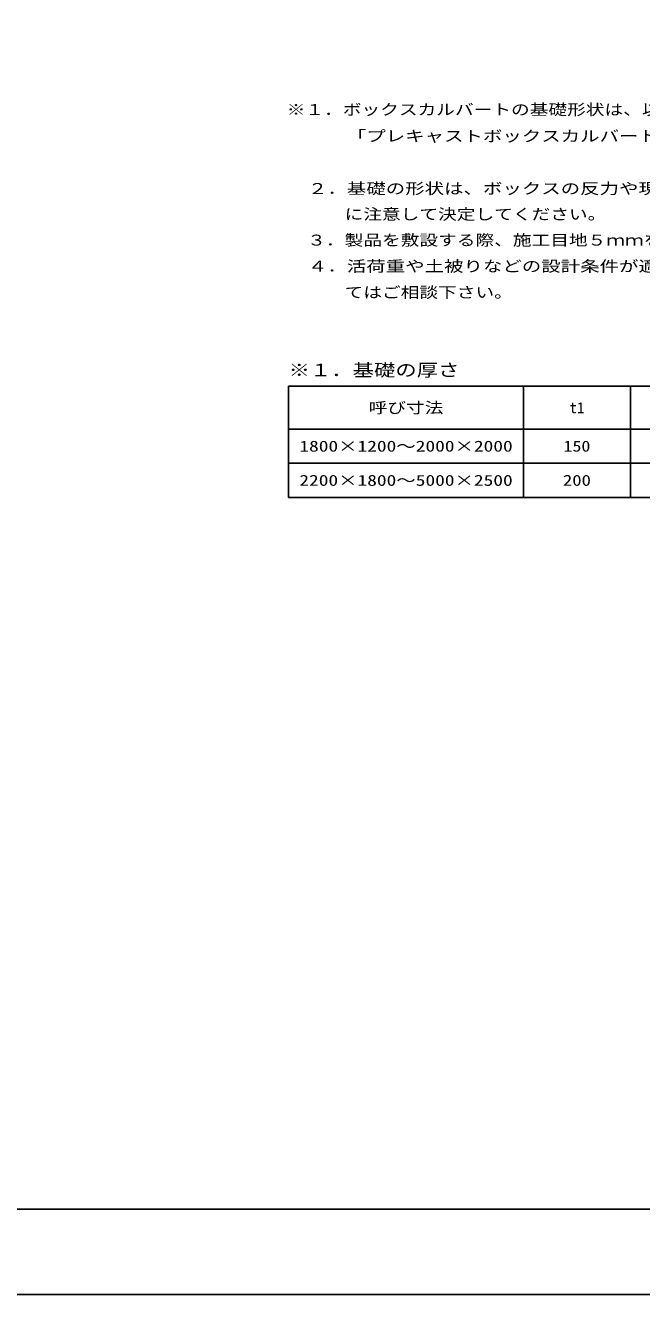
# Model space of a CAD drawing. Units: millimetres at full size; details may follow other scales. Extents: x 0 to 25230, y 0 to 17820.
# Drawn here: x 15882 to 20209, y 0 to 8910 of the extents above; entities that cross this region are included whole.
import ezdxf
from ezdxf.enums import TextEntityAlignment as Align

# ---------------------------------------------------------------- set-up
doc = ezdxf.new("R2010")
doc.units = ezdxf.units.MM
doc.layers.add('D-DOC', color=7, linetype='Continuous', lineweight=25)
doc.layers.add('D-TTL', color=2, linetype='Continuous', lineweight=25)
doc.styles.add('ＭＳ ゴシック', font='')
doc.styles.get('ＭＳ ゴシック').set_extended_font_data('MS Gothic')

msp = doc.modelspace()

# ---------------------------------------------------------------- linework, layer by layer
at = {"layer": 'D-DOC'}
for p, q in [((17730, 6376.168), (20880, 6376.168)), ((17730, 6376.168), (17730, 5596.168)), ((19380, 6376.168), (19380, 5596.168)), ((20130, 6376.168), (20130, 5596.168)), ((17730, 6076.168), (20880, 6076.168)), ((17730, 5836.168), (20880, 5836.168)), ((17730, 5596.168), (20880, 5596.168))]:
    msp.add_line(p, q, dxfattribs=at)
at = {"layer": 'D-TTL'}
for points in [[(0, 0), (25230, 0), (25230, 17820), (0, 17820)], [(600, 600), (24630, 600), (24630, 17220), (600, 17220)]]:
    msp.add_lwpolyline(points, close=True, dxfattribs=at)

# ---------------------------------------------------------------- texts
at = {"layer": 'D-DOC', "style": 'ＭＳ ゴシック'}
for s, height, width, p in [('※１．ボックスカルバートの基礎形状は、以下の指針を参照しています。', 76.98, 1.25, (17717.208, 8257.523)), ('\u3000\u3000\u3000「プレキャストボックスカルバート設計施工マニュアル\u3000平成19年7月', 76.98, 1.3, (17730, 8071.33)), ('\u3000２．基礎の形状は、ボックスの反力や現地の状況を確認し、適用する指針等', 76.98, 1.3, (17730, 7703.208)), ('\u3000\u3000\u3000に注意して決定してください。', 76.98, 1.25, (17730, 7522.878)), ('\u3000３．製品を敷設する際、施工目地５ｍｍを考慮しています。', 76.98, 1.25, (17730, 7340.949)), ('\u3000４．活荷重や土被りなどの設計条件が適用範囲外の場合や、規格外寸法につい', 76.98, 1.3, (17730, 7157.954)), ('\u3000\u3000\u3000てはご相談下さい。', 76.98, 1.25, (17730, 6974.426)), ('※１．基礎の厚さ', 87.98, 1.25, (17730, 6420.168))]:
    msp.add_text(s, height=height, dxfattribs=dict(at, width=width)).set_placement(p, align=Align.BOTTOM_LEFT)
for s, width, p in [('呼び寸法', 1.25, (18555, 6226.168)), ('1800×1200～2000×2000', 1.3, (18555, 5956.168)), ('150', 1.2, (19755, 5956.168)), ('2200×1800～5000×2500', 1.3, (18555, 5716.168)), ('200', 1.25, (19755, 5716.168))]:
    msp.add_text(s, height=76.98, dxfattribs=dict(at, width=width)).set_placement(p, align=Align.MIDDLE_CENTER)
msp.add_text('t1', height=76.98, dxfattribs=at).set_placement((19755, 6226.168), align=Align.MIDDLE_CENTER)

doc.saveas('drawing.dxf')
